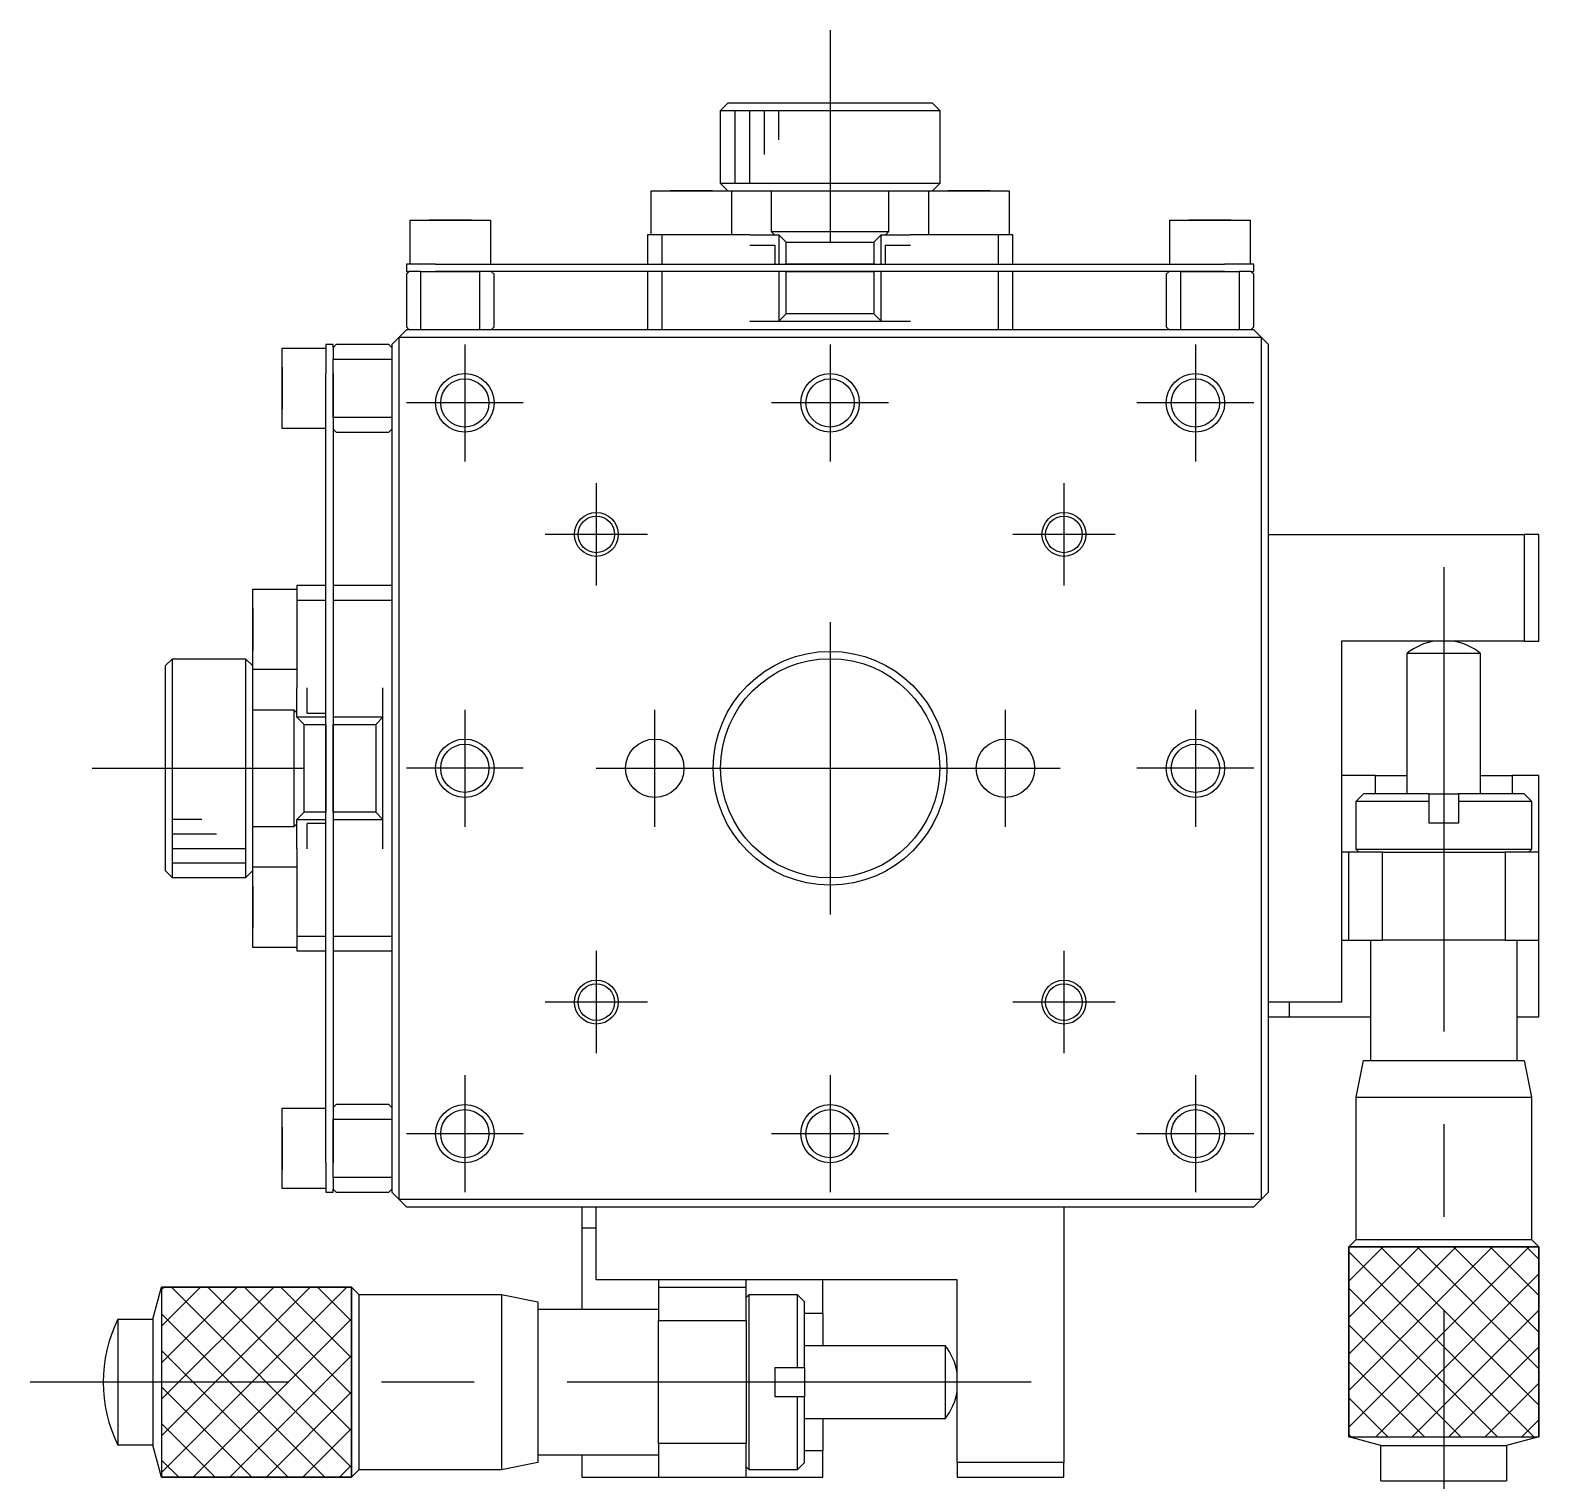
# Model space of a CAD drawing. Extents: x -13 to 383, y 10 to 256.
# Drawn here: x 208.3 to 311.6, y 102.7 to 202 of the extents above; entities that cross this region are included whole.
import ezdxf

# ---------------------------------------------------------------- set-up
doc = ezdxf.new("R2010")
doc.units = 0
doc.linetypes.add('CENTER', pattern=[50.8, 31.75, -6.35, 6.35, -6.35])
doc.layers.get('0').update_dxf_attribs({"linetype": 'CONTINUOUS'})
doc.layers.add('CENTER', color=1, linetype='CENTER')

msp = doc.modelspace()

# ---------------------------------------------------------------- linework, layer by layer
at = {"color": 7, "linetype": 'CONTINUOUS'}
for p, q in [((255.57, 196.5), (256.07, 197)), ((255.57, 196.5), (270.57, 196.5)), ((255.57, 191.5), (255.57, 196.5)), ((270.07, 197), (256.07, 197)), ((270.07, 197), (270.57, 196.5)), ((270.57, 196.5), (270.57, 191.5)), ((263.07, 191.5), (255.57, 191.5)), ((256.07, 191), (255.57, 191.5)), ((270.57, 191.5), (263.07, 191.5)), ((270.57, 191.5), (270.07, 191)), ((250.82, 191), (256.08, 191)), ((250.82, 191), (253.57, 191)), ((250.82, 188), (250.82, 191)), ((252.13, 191), (252.85, 191)), ((252.85, 191), (252.13, 191)), ((252.85, 191), (254.3, 191)), ((254.3, 191), (252.85, 191)), ((253.57, 191), (256.08, 191)), ((254.3, 191), (255.02, 191)), ((255.02, 191), (254.3, 191)), ((256.07, 191), (263.07, 191)), ((256.07, 191), (259.07, 191)), ((256.32, 191), (256.32, 188)), ((259.07, 191), (267.07, 191)), ((259.07, 191), (263.07, 191)), ((259.07, 188.2), (259.07, 191)), ((263.07, 191), (270.07, 191)), ((263.07, 191), (267.07, 191)), ((267.07, 191), (270.07, 191)), ((267.07, 191), (267.07, 188.2)), ((269.82, 188), (269.82, 191)), ((270.07, 191), (275.32, 191)), ((270.07, 191), (272.57, 191)), ((271.13, 191), (271.85, 191)), ((271.85, 191), (271.13, 191)), ((271.85, 191), (273.3, 191)), ((273.3, 191), (271.85, 191)), ((272.57, 191), (275.32, 191)), ((273.3, 191), (274.02, 191)), ((274.02, 191), (273.3, 191)), ((275.32, 191), (275.32, 188)), ((234.32, 189), (237.07, 189)), ((234.32, 189), (239.82, 189)), ((234.32, 186), (234.32, 189)), ((235.63, 189), (236.35, 189)), ((236.35, 189), (235.63, 189)), ((236.35, 189), (237.8, 189)), ((237.8, 189), (236.35, 189)), ((237.07, 189), (239.82, 189)), ((237.8, 189), (238.52, 189)), ((238.52, 189), (237.8, 189)), ((239.82, 189), (239.82, 186)), ((286.32, 189), (291.82, 189)), ((286.32, 189), (289.07, 189)), ((286.32, 186), (286.32, 189)), ((287.63, 189), (288.35, 189)), ((288.35, 189), (287.63, 189)), ((288.35, 189), (289.8, 189)), ((289.8, 189), (288.35, 189)), ((289.07, 189), (291.82, 189)), ((289.8, 189), (290.52, 189)), ((290.52, 189), (289.8, 189)), ((291.82, 189), (291.82, 186)), ((250.57, 188), (250.57, 186)), ((251.57, 188), (250.57, 188)), ((251.57, 186), (251.57, 188)), ((257.57, 188), (251.57, 188)), ((257.57, 188), (259.27, 188)), ((263.07, 188.2), (259.07, 188.2)), ((259.27, 188), (259.07, 188.2)), ((259.27, 188), (259.57, 188)), ((259.27, 188), (259.57, 188)), ((259.57, 188), (260.07, 187.5)), ((259.57, 188), (259.57, 186)), ((267.07, 188.2), (263.07, 188.2)), ((266.57, 188), (266.07, 187.5)), ((266.57, 188), (266.87, 188)), ((266.57, 188), (266.87, 188)), ((266.57, 186), (266.57, 188)), ((267.07, 188.2), (266.87, 188)), ((266.87, 188), (268.57, 188)), ((274.57, 188), (268.57, 188)), ((274.57, 188), (274.57, 186)), ((275.57, 188), (274.57, 188)), ((275.57, 186), (275.57, 188)), ((257.57, 187.3), (259.31, 187.3)), ((259.31, 186), (259.31, 187.3)), ((260.07, 187.5), (266.07, 187.5)), ((260.07, 186), (260.07, 187.5)), ((266.07, 187.5), (266.07, 186)), ((266.84, 187.3), (266.84, 186)), ((266.84, 187.3), (268.57, 187.3)), ((234.07, 186), (234.07, 185.5)), ((236.07, 186), (234.07, 186)), ((236.07, 186), (260.07, 186)), ((266.07, 186), (260.07, 186)), ((260.07, 186), (266.07, 186)), ((266.07, 186), (290.07, 186)), ((292.07, 186), (290.07, 186)), ((292.07, 185.5), (292.07, 186)), ((234.07, 185.3), (234.27, 185.5)), ((234.07, 185.5), (234.27, 185.5)), ((234.07, 185.3), (234.07, 181.7)), ((235.07, 185.5), (234.27, 185.5)), ((235.07, 181.5), (235.07, 185.5)), ((235.07, 185.5), (236.07, 185.5)), ((235.07, 185.5), (236.07, 185.5)), ((236.07, 185.5), (239.07, 185.5)), ((239.07, 185.5), (236.07, 185.5)), ((239.07, 185.5), (239.07, 181.5)), ((260.07, 185.5), (239.07, 185.5)), ((239.87, 185.5), (240.07, 185.3)), ((240.07, 181.7), (240.07, 185.3)), ((250.57, 185.5), (250.57, 181.5)), ((251.57, 181.5), (251.57, 185.5)), ((259.57, 185.5), (259.57, 182.1)), ((266.07, 185.5), (260.07, 185.5)), ((260.07, 182.6), (260.07, 185.5)), ((260.07, 185.5), (266.07, 185.5)), ((287.07, 185.5), (266.07, 185.5)), ((266.07, 185.5), (266.07, 182.6)), ((266.57, 182.1), (266.57, 185.5)), ((274.57, 185.5), (274.57, 181.5)), ((275.57, 181.5), (275.57, 185.5)), ((286.07, 185.3), (286.27, 185.5)), ((286.07, 185.3), (286.07, 181.7)), ((287.07, 185.5), (290.07, 185.5)), ((287.07, 181.5), (287.07, 185.5)), ((290.07, 185.5), (287.07, 185.5)), ((290.07, 185.5), (291.07, 185.5)), ((290.07, 185.5), (291.07, 185.5)), ((291.07, 185.5), (291.07, 181.5)), ((291.87, 185.5), (291.07, 185.5)), ((291.87, 185.5), (292.07, 185.3)), ((291.87, 185.5), (292.07, 185.5)), ((292.07, 181.7), (292.07, 185.3)), ((257.57, 182.1), (259.57, 182.1)), ((260.07, 182.6), (259.57, 182.1)), ((259.57, 182.1), (266.57, 182.1)), ((266.07, 182.6), (260.07, 182.6)), ((266.07, 182.6), (266.57, 182.1)), ((266.57, 182.1), (268.57, 182.1)), ((233.57, 181), (233.07, 180.5)), ((234.07, 181.5), (233.57, 181)), ((233.57, 181), (292.57, 181)), ((233.57, 122), (233.57, 181)), ((234.27, 181.5), (234.07, 181.7)), ((292.07, 181.5), (234.07, 181.5)), ((240.07, 181.7), (239.87, 181.5)), ((286.27, 181.5), (286.07, 181.7)), ((292.07, 181.7), (291.87, 181.5)), ((292.57, 181), (292.07, 181.5)), ((292.57, 181), (292.57, 122)), ((293.07, 180.5), (292.57, 181)), ((225.57, 177.5), (225.57, 180.25)), ((225.57, 174.75), (225.57, 180.25)), ((225.57, 180.25), (228.57, 180.25)), ((229.07, 180.5), (228.57, 180.5)), ((228.57, 180.5), (228.57, 178.5)), ((229.07, 180.3), (229.27, 180.5)), ((229.07, 180.3), (229.07, 180.5)), ((229.07, 180.3), (229.07, 179.5)), ((232.87, 180.5), (229.27, 180.5)), ((232.87, 180.5), (233.07, 180.3)), ((233.07, 180.5), (233.07, 122.5)), ((293.07, 122.5), (293.07, 180.5)), ((225.57, 178.22), (225.57, 178.94)), ((225.57, 178.94), (225.57, 178.22)), ((229.07, 178.5), (229.07, 179.5)), ((229.07, 179.5), (233.07, 179.5)), ((229.07, 178.5), (229.07, 179.5)), ((225.57, 176.78), (225.57, 178.22)), ((225.57, 178.22), (225.57, 176.78)), ((228.57, 154.5), (228.57, 178.5)), ((229.07, 175.5), (229.07, 178.5)), ((229.07, 178.5), (229.07, 175.5)), ((225.57, 174.75), (225.57, 177.5)), ((225.57, 176.06), (225.57, 176.78)), ((225.57, 176.78), (225.57, 176.06)), ((228.57, 174.75), (225.57, 174.75)), ((233.07, 175.5), (229.07, 175.5)), ((229.07, 175.5), (229.07, 154.5)), ((229.27, 174.5), (229.07, 174.7)), ((229.27, 174.5), (232.87, 174.5)), ((233.07, 174.7), (232.87, 174.5)), ((293.07, 135.5), (293.07, 167.5)), ((293.07, 167.5), (310.57, 167.5)), ((293.07, 135.5), (293.07, 167.5)), ((311.57, 167.5), (310.57, 167.5)), ((310.57, 167.5), (310.57, 160.2)), ((311.57, 160.2), (311.57, 167.5)), ((223.57, 161), (223.57, 163.75)), ((223.57, 158.49), (223.57, 163.75)), ((223.57, 163.75), (226.57, 163.75)), ((228.57, 164), (226.57, 164)), ((226.57, 164), (226.57, 163)), ((233.07, 164), (229.07, 164)), ((223.57, 161.72), (223.57, 162.44)), ((223.57, 162.44), (223.57, 161.72)), ((226.57, 163), (228.57, 163)), ((226.57, 163), (226.57, 157)), ((229.07, 163), (233.07, 163)), ((223.57, 160.28), (223.57, 161.72)), ((223.57, 161.72), (223.57, 160.28)), ((223.57, 158.5), (223.57, 161)), ((223.57, 159.56), (223.57, 160.28)), ((223.57, 160.28), (223.57, 159.56)), ((298.07, 160.2), (298.07, 135.5)), ((310.57, 160.2), (298.07, 160.2)), ((310.57, 160.2), (311.57, 160.2)), ((302.57, 159.37), (307.33, 159.37)), ((302.57, 149.75), (302.57, 159.37)), ((307.33, 159.37), (307.57, 159.37)), ((307.57, 159.37), (307.57, 149.75)), ((217.57, 158.5), (218.07, 159)), ((217.57, 158.5), (217.57, 144.5)), ((218.07, 144), (218.07, 159)), ((218.07, 159), (223.07, 159)), ((223.07, 159), (223.07, 151.5)), ((223.07, 159), (223.57, 158.5)), ((223.57, 155.5), (223.57, 158.5)), ((223.57, 151.5), (223.57, 158.5)), ((226.57, 158.25), (223.57, 158.25)), ((226.57, 155.3), (226.57, 157)), ((227.27, 155.27), (227.27, 157)), ((232.47, 155), (232.47, 157)), ((223.57, 147.5), (223.57, 155.5)), ((223.57, 151.5), (223.57, 155.5)), ((223.57, 155.5), (226.37, 155.5)), ((226.37, 155.5), (226.37, 151.5)), ((226.37, 155.5), (226.57, 155.3)), ((226.57, 155), (226.57, 155.3)), ((226.57, 155), (226.57, 155.3)), ((228.57, 155), (226.57, 155)), ((226.57, 155), (227.07, 154.5)), ((227.27, 155.27), (228.57, 155.27)), ((232.47, 155), (229.07, 155)), ((231.97, 154.5), (232.47, 155)), ((232.47, 148), (232.47, 155)), ((227.07, 154.5), (228.57, 154.5)), ((227.07, 148.5), (227.07, 154.5)), ((228.57, 154.5), (228.57, 148.5)), ((228.57, 148.5), (228.57, 154.5)), ((229.07, 154.5), (229.07, 148.5)), ((229.07, 154.5), (231.97, 154.5)), ((229.07, 148.5), (229.07, 154.5)), ((231.97, 154.5), (231.97, 148.5)), ((223.07, 151.5), (223.07, 144)), ((223.57, 144.5), (223.57, 151.5)), ((223.57, 147.5), (223.57, 151.5)), ((226.37, 151.5), (226.37, 147.5)), ((300.38, 151), (298.07, 151)), ((300.38, 151), (300.38, 149.75)), ((300.38, 151), (302.57, 151)), ((307.57, 151), (309.76, 151)), ((311.57, 151), (309.76, 151)), ((309.76, 151), (309.76, 149.75)), ((311.57, 145.75), (311.57, 151)), ((299.07, 149.25), (299.57, 149.75)), ((304.07, 149.75), (299.57, 149.75)), ((304.07, 149.75), (306.07, 149.75)), ((304.07, 149.25), (304.07, 149.75)), ((306.07, 149.75), (306.07, 149.25)), ((310.57, 149.75), (306.07, 149.75)), ((310.57, 149.75), (311.07, 149.25)), ((299.07, 149.25), (304.07, 149.25)), ((299.07, 145.95), (299.07, 149.25)), ((304.07, 147.75), (304.07, 149.25)), ((306.07, 149.25), (311.07, 149.25)), ((306.07, 149.25), (306.07, 147.75)), ((311.07, 149.25), (311.07, 145.95)), ((226.57, 147.7), (226.37, 147.5)), ((226.57, 148), (227.07, 148.5)), ((226.57, 147.7), (226.57, 148)), ((226.57, 147.7), (226.57, 148)), ((226.57, 148), (228.57, 148)), ((226.57, 146), (226.57, 147.7)), ((228.57, 148.5), (227.07, 148.5)), ((227.27, 146), (227.27, 147.73)), ((228.57, 147.73), (227.27, 147.73)), ((228.57, 124.5), (228.57, 148.5)), ((229.07, 148.5), (229.07, 127.5)), ((231.97, 148.5), (229.07, 148.5)), ((229.07, 148), (232.47, 148)), ((231.97, 148.5), (232.47, 148)), ((232.47, 146), (232.47, 148)), ((306.07, 147.75), (304.07, 147.75)), ((223.57, 144.5), (223.57, 147.5)), ((226.37, 147.5), (223.57, 147.5)), ((226.57, 146), (226.57, 140)), ((298.57, 145.75), (298.07, 145.75)), ((298.57, 139.75), (298.57, 145.75)), ((300.87, 145.75), (298.57, 145.75)), ((311.07, 145.95), (299.07, 145.95)), ((299.27, 145.75), (299.07, 145.95)), ((300.87, 139.75), (300.87, 145.75)), ((300.87, 145.75), (309.26, 145.75)), ((311.57, 145.75), (309.26, 145.75)), ((309.26, 145.75), (309.26, 139.75)), ((311.07, 145.95), (310.87, 145.75)), ((311.57, 139.75), (311.57, 145.75)), ((223.57, 144.75), (226.57, 144.75)), ((218.07, 144), (217.57, 144.5)), ((223.07, 144), (218.07, 144)), ((223.57, 144.5), (223.07, 144)), ((223.57, 142), (223.57, 144.51)), ((223.57, 139.25), (223.57, 144.51)), ((223.57, 142.72), (223.57, 143.44)), ((223.57, 143.44), (223.57, 142.72)), ((223.57, 141.28), (223.57, 142.72)), ((223.57, 142.72), (223.57, 141.28)), ((223.57, 139.25), (223.57, 142)), ((223.57, 140.56), (223.57, 141.28)), ((223.57, 141.28), (223.57, 140.56)), ((228.57, 140), (226.57, 140)), ((226.57, 140), (226.57, 139)), ((233.07, 140), (229.07, 140)), ((298.07, 139.75), (298.57, 139.75)), ((298.57, 139.75), (300.87, 139.75)), ((300.07, 131.5), (300.07, 139.75)), ((309.26, 139.75), (300.87, 139.75)), ((309.26, 139.75), (311.57, 139.75)), ((310.07, 139.75), (310.07, 131.5)), ((311.57, 134.5), (311.57, 139.75)), ((226.57, 139.25), (223.57, 139.25)), ((226.57, 139), (228.57, 139)), ((229.07, 139), (233.07, 139)), ((298.07, 135.5), (293.07, 135.5)), ((294.52, 134.5), (294.52, 135.5)), ((293.07, 134.5), (294.52, 134.5)), ((294.52, 134.5), (300.07, 134.5)), ((310.07, 134.5), (311.57, 134.5)), ((299.07, 129), (299.57, 131.5)), ((299.57, 131.5), (310.03, 131.5)), ((310.03, 131.5), (310.57, 131.5)), ((310.57, 131.5), (311.07, 129)), ((225.57, 125.5), (225.57, 128.25)), ((225.57, 122.75), (225.57, 128.25)), ((225.57, 128.25), (228.57, 128.25)), ((229.07, 128.3), (229.27, 128.5)), ((232.87, 128.5), (229.27, 128.5)), ((232.87, 128.5), (233.07, 128.3)), ((299.07, 129), (310.48, 129)), ((299.07, 119.25), (299.07, 129)), ((310.48, 129), (311.07, 129)), ((311.07, 129), (311.07, 119.25)), ((229.07, 127.5), (233.07, 127.5)), ((229.07, 124.5), (229.07, 127.5)), ((229.07, 127.5), (229.07, 124.5)), ((225.57, 126.22), (225.57, 126.94)), ((225.57, 126.94), (225.57, 126.22)), ((225.57, 124.78), (225.57, 126.22)), ((225.57, 126.22), (225.57, 124.78)), ((225.57, 122.75), (225.57, 125.5)), ((225.57, 124.06), (225.57, 124.78)), ((225.57, 124.78), (225.57, 124.06)), ((228.57, 124.5), (228.57, 122.5)), ((229.07, 123.5), (229.07, 124.5)), ((229.07, 123.5), (229.07, 124.5)), ((233.07, 123.5), (229.07, 123.5)), ((229.07, 123.5), (229.07, 122.7)), ((228.57, 122.75), (225.57, 122.75)), ((228.57, 122.5), (229.07, 122.5)), ((229.27, 122.5), (229.07, 122.7)), ((229.07, 122.5), (229.07, 122.7)), ((229.27, 122.5), (232.87, 122.5)), ((233.07, 122.7), (232.87, 122.5)), ((233.07, 122.5), (233.57, 122)), ((292.57, 122), (233.57, 122)), ((233.57, 122), (234.07, 121.5)), ((292.07, 121.5), (292.57, 122)), ((292.57, 122), (293.07, 122.5)), ((234.07, 121.5), (247.07, 121.5)), ((246.07, 121.5), (246.07, 120.06)), ((247.07, 121.5), (279.07, 121.5)), ((247.07, 116.5), (247.07, 121.5)), ((247.07, 121.5), (279.07, 121.5)), ((279.07, 121.5), (279.07, 104)), ((279.07, 121.5), (292.07, 121.5)), ((246.07, 120.06), (247.07, 120.06)), ((246.07, 120.06), (246.07, 114.5)), ((298.57, 118.75), (299.07, 119.25)), ((298.57, 118.75), (310.93, 118.75)), ((298.57, 105.75), (298.57, 118.75)), ((298.57, 118.75), (298.57, 105.75)), ((311.57, 118.75), (298.57, 118.75)), ((299.07, 119.25), (310.48, 119.25)), ((310.48, 119.25), (311.07, 119.25)), ((310.93, 118.75), (311.57, 118.75)), ((311.07, 119.25), (311.57, 118.75)), ((311.57, 118.75), (311.57, 105.75)), ((311.57, 105.75), (311.57, 118.75)), ((216.73, 113.8), (217.32, 116)), ((217.32, 116), (217.32, 103.64)), ((217.32, 116), (230.32, 116)), ((230.32, 116), (217.32, 116)), ((217.32, 116), (217.32, 103)), ((230.32, 116), (230.32, 103.64)), ((230.32, 116), (230.82, 115.5)), ((230.32, 103), (230.32, 116)), ((271.77, 116.5), (247.07, 116.5)), ((251.32, 116.5), (251.32, 116)), ((251.32, 116), (257.32, 116)), ((251.32, 116), (251.32, 113.71)), ((257.32, 116), (257.32, 116.5)), ((257.32, 113.71), (257.32, 116)), ((262.57, 114.19), (262.57, 116.5)), ((271.77, 104), (271.77, 116.5)), ((230.82, 115.5), (230.82, 104.09)), ((230.82, 115.5), (240.57, 115.5)), ((240.57, 115.5), (240.57, 104.09)), ((240.57, 115.5), (243.07, 115)), ((243.07, 115), (243.07, 104.54)), ((257.32, 115.3), (257.52, 115.5)), ((257.52, 103.5), (257.52, 115.5)), ((257.52, 115.5), (260.82, 115.5)), ((260.82, 115.5), (260.82, 110.5)), ((260.82, 115.5), (261.32, 115)), ((261.32, 110.5), (261.32, 115)), ((214.32, 113.8), (214.32, 105.63)), ((214.32, 113.8), (216.73, 113.8)), ((216.73, 113.8), (216.73, 105.63)), ((243.07, 114.5), (251.32, 114.5)), ((251.32, 113.71), (257.32, 113.71)), ((251.32, 105.31), (251.32, 113.71)), ((257.32, 113.71), (257.32, 105.31)), ((262.57, 114.19), (261.32, 114.19)), ((262.57, 114.19), (262.57, 112)), ((261.32, 112), (270.95, 112)), ((270.95, 112), (270.95, 107.25)), ((259.32, 108.5), (259.32, 110.5)), ((259.32, 110.5), (260.82, 110.5)), ((260.82, 110.5), (261.32, 110.5)), ((261.32, 110.5), (261.32, 108.5)), ((260.82, 108.5), (259.32, 108.5)), ((260.82, 108.5), (260.82, 103.5)), ((261.32, 108.5), (260.82, 108.5)), ((261.32, 104), (261.32, 108.5)), ((270.95, 107), (261.32, 107)), ((262.57, 107), (262.57, 104.81)), ((270.95, 107.25), (270.95, 107)), ((214.32, 105.63), (214.32, 105.2)), ((216.73, 105.63), (216.73, 105.2)), ((298.57, 105.75), (310.93, 105.75)), ((300.77, 105.16), (298.57, 105.75)), ((298.57, 105.75), (311.57, 105.75)), ((311.57, 105.75), (309.37, 105.16)), ((310.93, 105.75), (311.57, 105.75)), ((216.73, 105.2), (214.32, 105.2)), ((217.32, 103), (216.73, 105.2)), ((243.07, 104.54), (243.07, 104)), ((251.32, 104.5), (243.07, 104.5)), ((246.07, 104.5), (246.07, 103)), ((251.32, 105.31), (251.32, 103)), ((257.32, 105.31), (251.32, 105.31)), ((257.32, 103), (257.32, 105.31)), ((262.57, 104.81), (261.32, 104.81)), ((262.57, 103), (262.57, 104.81)), ((300.77, 105.16), (308.95, 105.16)), ((300.77, 102.75), (300.77, 105.16)), ((308.95, 105.16), (309.37, 105.16)), ((309.37, 105.16), (309.37, 102.75)), ((217.32, 103.64), (217.32, 103)), ((230.32, 103.64), (230.32, 103)), ((230.82, 103.5), (230.32, 103)), ((230.82, 104.09), (230.82, 103.5)), ((240.57, 103.5), (230.82, 103.5)), ((240.57, 104.09), (240.57, 103.5)), ((243.07, 104), (240.57, 103.5)), ((257.52, 103.5), (257.32, 103.7)), ((260.82, 103.5), (257.52, 103.5)), ((261.32, 104), (260.82, 103.5)), ((279.07, 104), (271.77, 104)), ((271.77, 104), (271.77, 103)), ((279.07, 103), (279.07, 104)), ((230.32, 103), (217.32, 103)), ((217.32, 103), (230.32, 103)), ((246.07, 103), (251.32, 103)), ((251.32, 103), (257.32, 103)), ((257.32, 103), (262.57, 103)), ((271.77, 103), (279.07, 103)), ((300.77, 102.75), (308.95, 102.75)), ((308.95, 102.75), (309.37, 102.75))]:
    msp.add_line(p, q, dxfattribs=at)
at = {"color": 3, "linetype": 'CONTINUOUS'}
for p, q in [((256.57, 191.5), (256.57, 196.5)), ((257.57, 191.5), (257.57, 196.5)), ((258.57, 193.5), (258.57, 196.5)), ((259.57, 194.5), (259.57, 196.5)), ((220.07, 148), (218.07, 148)), ((221.07, 147), (218.07, 147)), ((223.07, 146), (218.07, 146)), ((223.07, 145), (218.07, 145)), ((300.91, 118.75), (298.57, 116.42)), ((303.41, 118.75), (298.57, 113.92)), ((305.91, 118.75), (298.57, 111.42)), ((308.41, 118.75), (298.57, 108.92)), ((310.91, 118.75), (298.57, 106.42)), ((300.74, 118.75), (311.57, 107.92)), ((303.24, 118.75), (311.57, 110.42)), ((305.74, 118.75), (311.57, 112.92)), ((308.24, 118.75), (311.57, 115.42)), ((310.74, 118.75), (311.57, 117.92)), ((298.57, 118.42), (311.24, 105.75)), ((311.57, 116.92), (300.41, 105.75)), ((229.99, 116), (217.32, 103.33)), ((227.49, 116), (217.32, 105.83)), ((224.99, 116), (217.32, 108.33)), ((222.49, 116), (217.32, 110.83)), ((219.99, 116), (217.32, 113.33)), ((217.49, 116), (217.32, 115.83)), ((230.32, 103.67), (217.99, 116)), ((230.32, 106.17), (220.49, 116)), ((230.32, 108.67), (222.99, 116)), ((230.32, 111.17), (225.49, 116)), ((230.32, 113.67), (227.99, 116)), ((298.57, 115.92), (308.74, 105.75)), ((228.49, 103), (217.32, 114.17)), ((230.32, 113.83), (219.49, 103)), ((311.57, 114.42), (302.91, 105.75)), ((298.57, 113.42), (306.24, 105.75)), ((225.99, 103), (217.32, 111.67)), ((311.57, 111.92), (305.41, 105.75)), ((230.32, 111.33), (221.99, 103)), ((298.57, 110.92), (303.74, 105.75)), ((223.49, 103), (217.32, 109.17)), ((230.32, 108.83), (224.49, 103)), ((298.57, 108.42), (301.24, 105.75)), ((311.57, 109.42), (307.91, 105.75)), ((220.99, 103), (217.32, 106.67)), ((311.57, 106.92), (310.41, 105.75)), ((230.32, 106.33), (226.99, 103)), ((298.57, 105.92), (298.74, 105.75)), ((218.49, 103), (217.32, 104.17)), ((230.32, 103.83), (229.49, 103))]:
    msp.add_line(p, q, dxfattribs=at)
for centre, radius in [((238.07, 176.5), 2), ((263.07, 176.5), 2), ((288.07, 176.5), 2), ((247.07, 167.5), 1.5), ((279.07, 167.5), 1.5), ((263.07, 151.5), 8), ((238.07, 151.5), 2), ((288.07, 151.5), 2), ((247.07, 135.5), 1.5), ((279.07, 135.5), 1.5), ((238.07, 126.5), 2), ((263.07, 126.5), 2), ((288.07, 126.5), 2)]:
    msp.add_circle(centre, radius, dxfattribs=at)
at = {"color": 7, "linetype": 'CONTINUOUS'}
for centre, radius in [((238.07, 176.5), 1.65), ((263.07, 176.5), 1.65), ((288.07, 176.5), 1.65), ((247.07, 167.5), 1.25), ((279.07, 167.5), 1.25), ((263.07, 151.5), 7.5), ((238.07, 151.5), 1.65), ((251.07, 151.5), 2), ((275.07, 151.5), 2), ((288.07, 151.5), 1.65), ((247.07, 135.5), 1.25), ((279.07, 135.5), 1.25), ((238.07, 126.5), 1.65), ((263.07, 126.5), 1.65), ((288.07, 126.5), 1.65)]:
    msp.add_circle(centre, radius, dxfattribs=at)
for centre, radius, start, end in [((305.07, 156.25), 4, 99.068, 128.6822), ((305.07, 156.25), 4, 51.3178, 80.932), ((223.07, 109.5), 9.75, 153.8162, 206.1838), ((267.82, 109.5), 4, 9.068, 38.6822), ((267.82, 109.5), 4, 321.3178, 350.932)]:
    msp.add_arc(centre, radius, start, end, dxfattribs=at)
at = {"layer": 'CENTER', "color": 1, "linetype": 'CENTER'}
for p, q in [((263.07, 202), (263.07, 187.5)), ((238.07, 180.5), (238.07, 172.5)), ((263.07, 180.5), (263.07, 172.5)), ((288.07, 180.5), (288.07, 172.5)), ((242.07, 176.5), (234.07, 176.5)), ((267.07, 176.5), (259.07, 176.5)), ((292.07, 176.5), (284.07, 176.5)), ((247.07, 171), (247.07, 164)), ((279.07, 171), (279.07, 164)), ((250.57, 167.5), (243.57, 167.5)), ((282.57, 167.5), (275.57, 167.5)), ((305.07, 165.25), (305.07, 96.75)), ((263.07, 161.5), (263.07, 141.5)), ((238.07, 155.5), (238.07, 147.5)), ((251.07, 147.5), (251.07, 155.5)), ((275.07, 147.5), (275.07, 155.5)), ((288.07, 155.5), (288.07, 147.5)), ((212.57, 151.5), (227.07, 151.5)), ((242.07, 151.5), (234.07, 151.5)), ((247.07, 151.5), (279.07, 151.5)), ((292.07, 151.5), (284.07, 151.5)), ((247.07, 139), (247.07, 132)), ((279.07, 139), (279.07, 132)), ((250.57, 135.5), (243.57, 135.5)), ((282.57, 135.5), (275.57, 135.5)), ((238.07, 130.5), (238.07, 122.5)), ((263.07, 130.5), (263.07, 122.5)), ((288.07, 130.5), (288.07, 122.5)), ((242.07, 126.5), (234.07, 126.5)), ((267.07, 126.5), (259.07, 126.5)), ((292.07, 126.5), (284.07, 126.5)), ((276.82, 109.5), (208.32, 109.5))]:
    msp.add_line(p, q, dxfattribs=at)

doc.saveas('drawing.dxf')
